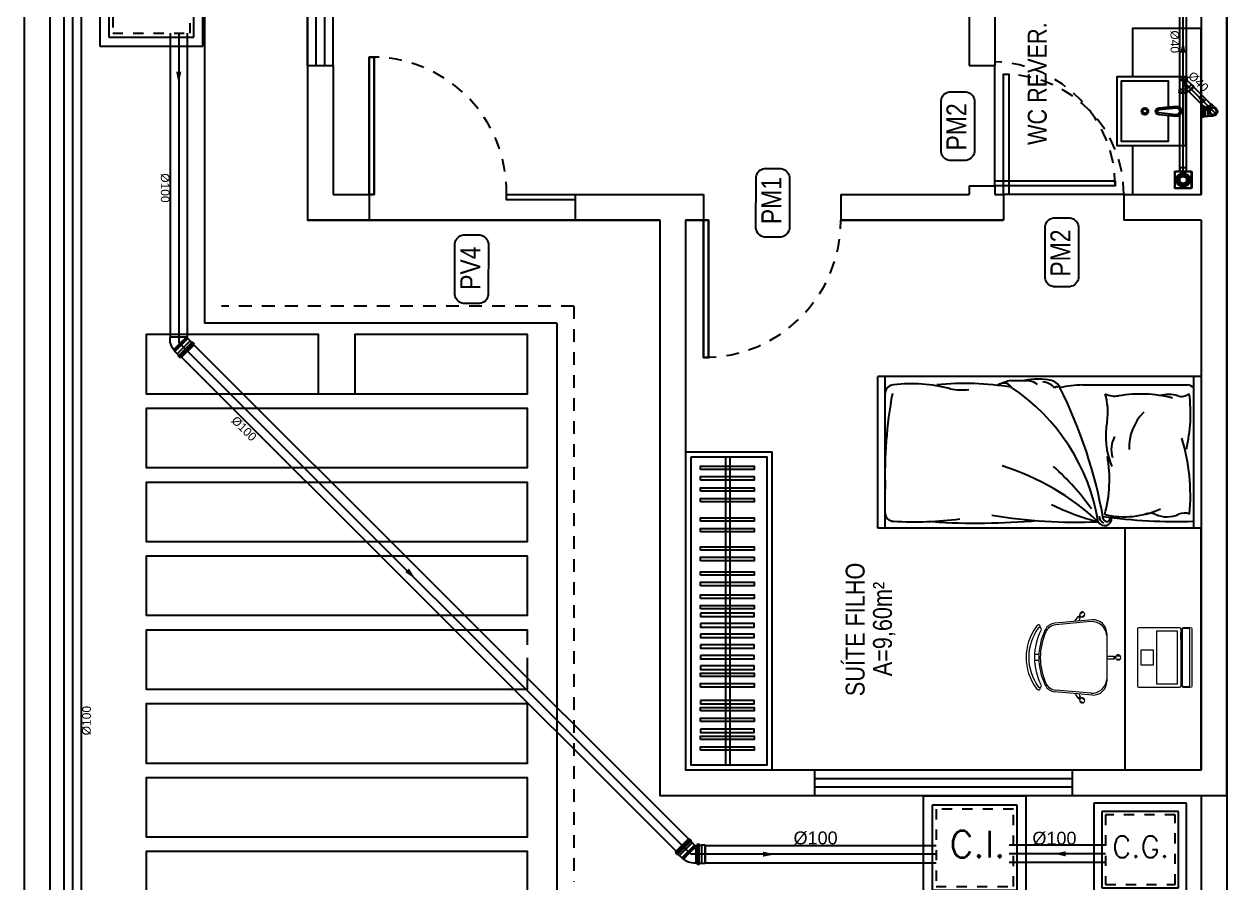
# Model space of a CAD drawing. Header units: millimetres. Extents: x 3923 to 4007, y 744 to 863.
# Drawn here: x 3974.36 to 3986.12, y 825.44 to 833.84 of the extents above; entities that cross this region are included whole.
import ezdxf
from ezdxf.enums import TextEntityAlignment as Align

# ---------------------------------------------------------------- set-up
doc = ezdxf.new("R2010")
doc.units = ezdxf.units.MM
doc.linetypes.add('HIDDEN', pattern=[0.375, 0.25, -0.125])
doc.linetypes.add('HIDDEN2', pattern=[0.1875, 0.125, -0.0625])
for name, color, linetype in [('-HIDRO', 8, 'Continuous'), ('E-txt-g', 3, 'Continuous'), ('Esgoto', 5, 'Continuous'), ('HIDROGRAFIA', 4, 'Continuous'), ('MOB', 251, 'Continuous'), ('Texto-Tubos', 7, 'Continuous'), ('TigreCad', 3, 'Continuous'), ('Tinterno', 9, 'Continuous'), ('TUBULAÇÃO_ESGOTO', 5, 'Continuous')]:
    doc.layers.add(name, color=color, linetype=linetype)
doc.layers.add('E-Lay-9', color=9, linetype='Continuous', lineweight=9)
doc.layers.add('E-Txt-W', color=7, linetype='Continuous', lineweight=20)
doc.styles.add('F2', font='ARIALN.TTF')
doc.styles.add('R80', font='simplex.shx', dxfattribs={"height": 12})
doc.styles.add('REG60', font='romans.shx', dxfattribs={"width": 0.8, "height": 0.15})
doc.styles.add('REG80', font='romans.shx', dxfattribs={"width": 0.8, "height": 0.2})
doc.styles.add('TCTUBOS-TXT', font='arial.ttf')

# ---------------------------------------------------------------- blocks, each defined once
blk = doc.blocks.new('TXT-AMB75')
at = {"layer": 'E-txt-g', "style": 'REG80', "width": 0.8, "flags": 8}
blk.add_attdef('TXT', text='', height=0.2, dxfattribs=at).set_placement((0.0055, 0.2964), align=Align.CENTER)
at = {"layer": 'E-Txt-W', "style": 'REG60', "width": 0.8, "flags": 8}
blk.add_attdef('TXT', text='', height=0.15, dxfattribs=at).set_placement((0.0055, 0.0271), align=Align.CENTER)
blk = doc.blocks.new('CUBA QUADRADA-flat-4-flat-1')
at = {"layer": 'MOB'}
blk.add_lwpolyline([(0, -0.2), (0.4, -0.2), (0.4, 0.2), (0, 0.2)], close=True, dxfattribs=at)
blk.add_lwpolyline([(0.1, -0.0255), (0.1, -0.175), (0.375, -0.175), (0.375, 0.175), (0.1, 0.175), (0.1, 0.0255)], dxfattribs=at)
for points in [[(0.155, -0.02), (0.055, -0.03, -1), (0.055, 0.03), (0.155, 0.02, -1)], [(0.155, -0.01), (0.055, -0.02, -1), (0.055, 0.02), (0.155, 0.01, -1)]]:
    blk.add_lwpolyline(points, format="xyb", close=True, dxfattribs=at)
for radius in [0.02, 0.0125]:
    blk.add_circle((0.2375, 0), radius, dxfattribs=at)
blk = doc.blocks.new('Cadeira')
at = {"layer": 'E-Lay-9', "color": 8}
for p, q in [((-0.0093, 0.0535), (-0.0093, 0.0769)), ((0.0096, 0.0535), (0.0096, 0.0769)), ((-0.1393, 0), (0.1393, 0)), ((-0.0075, 0), (-0.0075, 0.0425)), ((-0.0075, 0.0425), (-0.0056, 0.0425)), ((0.0056, 0.0425), (0.0075, 0.0425)), ((0.0075, 0), (0.0075, 0.0425)), ((-0.2355, -0.1467), (-0.2505, -0.1288)), ((-0.2192, -0.0836), (-0.1996, -0.3023)), ((-0.2087, -0.0936), (-0.1898, -0.2982)), ((0.2087, -0.0936), (0.1898, -0.2982)), ((0.2192, -0.0836), (0.1996, -0.3023)), ((0.2355, -0.1467), (0.2505, -0.1288)), ((-0.25, -0.1588), (-0.265, -0.1409)), ((-0.2398, -0.1647), (-0.2413, -0.1659)), ((-0.2133, -0.1847), (-0.2413, -0.1659)), ((-0.2298, -0.1563), (-0.2313, -0.1575)), ((-0.2144, -0.1618), (-0.2298, -0.1563)), ((0.2133, -0.1847), (0.2413, -0.1659)), ((0.2144, -0.1618), (0.2298, -0.1563)), ((0.2298, -0.1563), (0.2313, -0.1575)), ((0.2398, -0.1647), (0.2413, -0.1659)), ((0.25, -0.1588), (0.265, -0.1409)), ((-0.0175, -0.3961), (-0.0175, -0.4196)), ((0.0175, -0.3961), (0.0175, -0.4196))]:
    blk.add_line(p, q, dxfattribs=at)
blk.add_lwpolyline([(0.1631, -0.3812, -0.237888), (-0.1631, -0.3812, 0.605717), (-0.1738, -0.3953, 0.122717), (-0.17, -0.4, 0.323529), (0.17, -0.4, 0.122717), (0.1738, -0.3953, 0.605717)], format="xyb", close=True, dxfattribs=at)
for centre in [(0, 0.0466), (-0.2382, -0.1579), (0.2382, -0.1579)]:
    blk.add_circle(centre, 0.005, dxfattribs=at)
for centre, radius, start, end in [((0.0001, 0.0652), 0.015, 281.63338, 257.45365), ((-0.1393, -0.08), 0.08, 90, 182.56924), ((0, 0.0475), 0.0075, 221.81031, 318.18969), ((0.1393, -0.08), 0.08, 357.43076, 90), ((-0.1202, -0.0886), 0.0887, 95.59249, 183.25223), ((0.1202, -0.0886), 0.0887, 356.74777, 84.40751), ((-0.2502, -0.1438), 0.015, 322.54635, 298.36662), ((0.2502, -0.1438), 0.015, 241.63338, 217.45365), ((-0.2388, -0.1573), 0.0075, 261.81031, 358.18969), ((0.2388, -0.1573), 0.0075, 181.81031, 278.18969), ((-0.1299, -0.296), 0.07, 185.12125, 243.60471), ((-0.1201, -0.2918), 0.07, 185.2999, 245.73609), ((0.1201, -0.2918), 0.07, 294.26391, 354.7001), ((0.1299, -0.296), 0.07, 296.39529, 354.87875), ((-0.1819, -0.3961), 0.00782, 29.81088, 225.32554), ((-0.1625, -0.39), 0.0275, 205.14546, 233.45713), ((0, -0.1648), 0.3052, 234.12379, 305.87621), ((-0.1625, -0.39), 0.0125, 205.14546, 233.1301), ((0, -0.0343), 0.3622, 243.60471, 296.39529), ((0, -0.0254), 0.3622, 245.73609, 294.26391), ((0.1819, -0.3961), 0.00782, 314.67446, 150.18912), ((0.1625, -0.39), 0.0275, 306.54287, 334.85454)]:
    blk.add_arc(centre, radius, start, end, dxfattribs=at)
blk = doc.blocks.new('Notebook')
at = {"layer": 'E-Lay-9', "color": 8}
for p, q in [((-0.175, 0.305), (-0.175, 0.3)), ((-0.175, 0.3), (-0.175, 0.265)), ((0.165, 0.315), (-0.165, 0.315)), ((0.175, 0.3), (0.175, 0.305)), ((0.175, 0.265), (0.175, 0.3)), ((-0.165, 0.255), (0.165, 0.255))]:
    blk.add_line(p, q, dxfattribs=at)
for points in [[(-0.165, 0.26), (0.165, 0.26, 0.414214), (0.17, 0.265), (0.17, 0.295, 0.414214), (0.165, 0.3), (-0.165, 0.3, 0.414214), (-0.17, 0.295), (-0.17, 0.265, 0.414214)], [(-0.165, 0), (0.165, 0, 0.414214), (0.175, 0.01), (0.175, 0.24, 0.414214), (0.165, 0.25), (-0.165, 0.25, 0.414214), (-0.175, 0.24), (-0.175, 0.01, 0.414214)]]:
    blk.add_lwpolyline(points, format="xyb", close=True, dxfattribs=at)
for points in [[(-0.155, 0.11), (0.155, 0.11), (0.155, 0.23), (-0.155, 0.23)], [(-0.105, 0.25), (-0.145, 0.25), (-0.145, 0.255), (-0.105, 0.255)], [(0.105, 0.25), (0.145, 0.25), (0.145, 0.255), (0.105, 0.255)], [(-0.045, 0.02), (0.045, 0.02), (0.045, 0.09), (-0.045, 0.09)]]:
    blk.add_lwpolyline(points, close=True, dxfattribs=at)
for centre, start, end in [((-0.165, 0.305), 90, 180), ((0.165, 0.305), 0, 90), ((-0.165, 0.265), 180, 270), ((0.165, 0.265), 270, 360)]:
    blk.add_arc(centre, 0.01, start, end, dxfattribs=at)
blk = doc.blocks.new('j9n50d')
at = {"layer": 'TigreCad'}
for p, q in [((28.5, 25.4), (0, 25.4)), ((30.3, 27.2), (28.5, 25.4)), ((30.3, -27.1), (30.3, 27.2)), ((47.1, 27.2), (30.3, 27.2)), ((47.3, 27.4), (47.1, 27.2)), ((47.1, -27.1), (47.1, 27.2)), ((51.9, 27.4), (47.3, 27.4)), ((53.2, 30.9), (52.9, 28.3)), ((53.4, 30.8), (53.4, -30.8)), ((62.9, 31.8), (54.2, 31.8)), ((62.9, 30.8), (62.9, -30.8)), ((63.9, 31.1), (64.7, 28.1)), ((70, 27.4), (65.6, 27.4)), ((70, 27.4), (70, -27.4)), ((28.5, -25.3), (0, -25.3)), ((30.3, -27.1), (28.5, -25.3)), ((47.1, -27.1), (30.3, -27.1)), ((47.3, -27.4), (47.1, -27.1)), ((51.9, -27.4), (47.3, -27.4)), ((53.2, -30.9), (52.9, -28.3)), ((62.9, -31.8), (54.2, -31.8)), ((63.9, -31.1), (64.7, -28.1)), ((70, -27.4), (65.6, -27.4))]:
    blk.add_line(p, q, dxfattribs=at)
for centre, radius, start, end in [((0, 0), 25.4, 90, 270), ((51.9, 28.4), 1, 270, 355), ((54.2, 30.8), 1, 90, 175), ((62.9, 30.8), 1, 15, 90), ((65.6, 28.4), 1, 195, 270), ((51.9, -28.4), 1, 5, 90), ((54.2, -30.8), 1, 185, 270), ((62.9, -30.8), 1, 270, 345), ((65.6, -28.4), 1, 90, 165)]:
    blk.add_arc(centre, radius, start, end, dxfattribs=at)
at = {"layer": 'Tinterno'}
for p, q in [((28.5, -25.3), (28.5, 25.4)), ((47.3, -27.4), (47.3, 27.4)), ((52.9, 27.4), (52.9, -27.4)), ((64.9, 27.4), (64.9, -27.4))]:
    blk.add_line(p, q, dxfattribs=at)
blk = doc.blocks.new('j9n40s')
at = {"layer": 'TigreCad'}
for p, q in [((9.8, 20.6), (17.8, 20.6)), ((19, 21.8), (17.8, 20.6)), ((17.8, 20.6), (17.8, 14.3)), ((19, 12.6), (19, 21.8)), ((34, 21.8), (19, 21.8)), ((35, 22.8), (34, 21.8)), ((39, 22.8), (35, 22.8)), ((35, 22.8), (35, -22.8)), ((39, 22.8), (39, -22.8)), ((9.8, -20.6), (17.8, -20.6)), ((17.8, -20.6), (17.8, -14.3)), ((19, -21.8), (17.8, -20.6)), ((19, -12.6), (19, -21.8)), ((34, -21.8), (19, -21.8)), ((35, -22.8), (34, -21.8)), ((39, -22.8), (35, -22.8))]:
    blk.add_line(p, q, dxfattribs=at)
for radius in [22.8, 20]:
    blk.add_circle((0, 0), radius, dxfattribs=at)
at = {"layer": 'Tinterno'}
blk.add_line((34, 21.8), (34, -21.8), dxfattribs=at)
blk.add_circle((0, 0), 18.8, dxfattribs=at)
blk = doc.blocks.new('27289207s')
at = {"linetype": 'Continuous'}
for p, q in [((-49.9, -44.9), (-49.9, 44.9)), ((-47.4, -43.9), (-47.4, 43.9)), ((44.9, 49.9), (-44.9, 49.9)), ((43.9, 47.4), (-43.9, 47.4)), ((-20, 1.2), (-39.9, 3.3)), ((-19.8, 2.9), (-39.7, 5)), ((-19.3, 5.4), (-38.3, 11.5)), ((-18.7, 7), (-37.8, 13.2)), ((-17.7, 9.3), (-35.1, 19.3)), ((-16.9, 10.7), (-34.2, 20.7)), ((-15.4, 12.7), (-30.3, 26.1)), ((-14.3, 14), (-29.2, 27.4)), ((-12.4, 15.7), (-24.2, 31.9)), ((-11.1, 16.7), (-22.8, 32.9)), ((-8.9, 17.9), (-17, 36.2)), ((-7.4, 18.6), (-15.5, 36.9)), ((-5, 19.4), (-9.1, 38.9)), ((-3.3, 19.7), (-7.5, 39.3)), ((-0.9, 20), (-0.9, 40)), ((0.8, 20), (0.8, 40)), ((3.3, 19.7), (7.5, 39.3)), ((5, 19.4), (9.1, 38.9)), ((7.4, 18.6), (15.5, 36.9)), ((8.9, 17.9), (17, 36.2)), ((11.1, 16.7), (22.8, 32.9)), ((12.4, 15.7), (24.2, 31.9)), ((14.3, 14), (29.2, 27.4)), ((15.4, 12.7), (30.3, 26.1)), ((16.9, 10.7), (34.2, 20.7)), ((17.7, 9.3), (35.1, 19.3)), ((18.7, 7), (37.8, 13.2)), ((19.3, 5.4), (38.3, 11.5)), ((19.8, 2.9), (39.7, 5)), ((20, 1.2), (39.9, 3.3)), ((47.4, -43.9), (47.4, 43.9)), ((49.9, -44.9), (49.9, 44.9)), ((44.9, -49.9), (-44.9, -49.9)), ((43.9, -47.4), (-43.9, -47.4)), ((-20, -1.2), (-39.9, -3.3)), ((-19.8, -2.9), (-39.7, -5)), ((-19.3, -5.4), (-38.3, -11.5)), ((-18.7, -7), (-37.8, -13.2)), ((-17.7, -9.3), (-35.1, -19.3)), ((-16.9, -10.7), (-34.2, -20.7)), ((-15.4, -12.7), (-30.3, -26.1)), ((-14.3, -14), (-29.2, -27.4)), ((-12.4, -15.7), (-24.2, -31.9)), ((-11.1, -16.7), (-22.8, -32.9)), ((-18.7, -59.9), (-19, -49.9)), ((-18.7, -60.4), (-18.7, -59.9)), ((-18.5, -70.9), (-18.7, -60.4)), ((-8.9, -17.9), (-17, -36.2)), ((-7.4, -18.6), (-15.5, -36.9)), ((-5, -19.4), (-9.1, -38.9)), ((-3.3, -19.7), (-7.5, -39.3)), ((-0.9, -20), (-0.9, -40)), ((0.8, -20), (0.8, -40)), ((3.3, -19.7), (7.5, -39.3)), ((5, -19.4), (9.1, -38.9)), ((7.4, -18.6), (15.5, -36.9)), ((8.9, -17.9), (17, -36.2)), ((11.1, -16.7), (22.8, -32.9)), ((12.4, -15.7), (24.2, -31.9)), ((14.3, -14), (29.2, -27.4)), ((15.4, -12.7), (30.3, -26.1)), ((16.9, -10.7), (34.2, -20.7)), ((17.7, -9.3), (35.1, -19.3)), ((18.5, -70.9), (18.7, -59.9)), ((18.7, -7), (37.8, -13.2)), ((18.7, -59.9), (19, -49.9)), ((19.3, -5.4), (38.3, -11.5)), ((19.8, -2.9), (39.7, -5)), ((20, -1.2), (39.9, -3.3)), ((-17, -72.4), (-16.5, -72.4)), ((-16.5, -72.4), (17, -72.4))]:
    blk.add_line(p, q, dxfattribs=at)
for centre, radius, start, end in [((-44.9, 44.9), 5, 90, 180), ((-43.9, 43.9), 3.5, 90, 180), ((0, 0), 40, 175.21763, 184.78237), ((0, 0), 40, 163.21763, 172.78238), ((0, 0), 39, 175.24885, 184.75115), ((0, 0), 39, 163.24889, 172.75118), ((0, 0), 40, 151.21766, 160.7824), ((0, 0), 39, 151.24887, 160.75116), ((0, 0), 40, 139.21756, 148.78231), ((0, 0), 39, 139.24886, 148.75116), ((0, 0), 40, 127.21764, 136.78239), ((0, 0), 39, 127.24895, 136.75125), ((0, 0), 40, 115.21763, 124.78237), ((0, 0), 39, 115.24887, 124.75116), ((0, 0), 21, 176.31975, 183.68025), ((0, 0), 21, 164.31978, 171.68029), ((0, 0), 20, 176.4358, 183.5642), ((0, 0), 20, 164.43575, 171.56414), ((0, 0), 21, 152.31969, 159.68019), ((0, 0), 20, 152.43584, 159.56423), ((0, 0), 21, 140.31989, 147.68039), ((0, 0), 20, 140.43579, 147.56418), ((0, 0), 40, 103.21763, 112.78237), ((0, 0), 39, 103.24891, 112.7512), ((0, 0), 21, 128.31968, 135.68018), ((0, 0), 20, 128.43579, 135.56418), ((0, 0), 21, 116.31973, 123.68023), ((0, 0), 20, 116.4359, 123.56429), ((0, 0), 21, 104.31966, 111.68016), ((0, 0), 40, 91.21759, 100.78234), ((0, 0), 20, 104.43591, 111.5643), ((0, 0), 39, 91.24879, 100.75109), ((0, 0), 21, 92.31977, 99.68027), ((0, 0), 20, 92.43585, 99.56424), ((0, 0), 40, 79.21765, 88.7824), ((0, 0), 39, 79.2489, 88.7512), ((0, 0), 21, 80.31973, 87.68023), ((0, 0), 20, 80.43576, 87.56415), ((0, 0), 20, 68.4357, 75.56409), ((0, 0), 21, 68.31977, 75.68027), ((0, 0), 39, 67.24882, 76.75112), ((0, 0), 20, 56.43583, 63.56422), ((0, 0), 40, 67.21765, 76.7824), ((0, 0), 21, 56.31988, 63.68038), ((0, 0), 20, 44.43566, 51.56405), ((0, 0), 21, 44.31982, 51.68032), ((0, 0), 20, 32.43582, 39.56421), ((0, 0), 21, 32.31978, 39.68028), ((0, 0), 39, 55.24884, 64.75113), ((0, 0), 40, 55.21763, 64.78237), ((0, 0), 20, 20.43577, 27.56416), ((0, 0), 21, 20.31961, 27.68012), ((0, 0), 20, 8.43586, 15.56425), ((0, 0), 20, 356.4358, 3.5642), ((0, 0), 21, 8.31971, 15.68022), ((0, 0), 21, 356.31975, 3.68025), ((0, 0), 39, 43.24881, 52.75111), ((0, 0), 40, 43.21767, 52.78242), ((0, 0), 39, 31.24891, 40.75121), ((0, 0), 40, 31.21762, 40.78237), ((0, 0), 39, 19.24884, 28.75113), ((0, 0), 40, 19.2176, 28.78234), ((0, 0), 39, 7.24882, 16.75111), ((0, 0), 40, 7.21762, 16.78237), ((0, 0), 39, 355.24885, 4.75115), ((0, 0), 40, 355.21763, 4.78237), ((43.9, 43.9), 3.5, 0, 90), ((44.9, 44.9), 5, 0, 90), ((-44.9, -44.9), 5, 180, 270), ((-43.9, -43.9), 3.5, 180, 270), ((0, 0), 40, 187.21764, 196.78239), ((0, 0), 39, 187.24882, 196.75111), ((0, 0), 40, 199.21761, 208.78236), ((0, 0), 39, 199.24884, 208.75113), ((0, 0), 40, 211.21768, 220.78243), ((0, 0), 39, 211.24883, 220.75112), ((0, 0), 40, 223.21761, 232.78235), ((0, 0), 39, 223.2488, 232.75109), ((0, 0), 40, 235.21762, 244.78237), ((0, 0), 39, 235.24885, 244.75115), ((0, 0), 21, 188.31976, 195.68026), ((0, 0), 20, 188.43586, 195.56425), ((0, 0), 21, 200.31981, 207.68031), ((0, 0), 20, 200.43577, 207.56416), ((0, 0), 21, 212.31961, 219.68011), ((0, 0), 20, 212.43582, 219.56421), ((0, 0), 40, 247.21762, 256.78237), ((0, 0), 39, 247.24885, 256.75114), ((0, 0), 21, 224.31965, 231.68015), ((0, 0), 20, 224.43587, 231.56426), ((0, 0), 21, 236.31968, 243.68018), ((0, 0), 20, 236.43577, 243.56416), ((0, 0), 21, 248.3198, 255.6803), ((0, 0), 40, 259.21763, 268.78238), ((0, 0), 20, 248.43583, 255.56422), ((0, 0), 39, 259.24886, 268.75115), ((0, 0), 21, 260.31973, 267.68023), ((0, 0), 20, 260.4358, 267.5642), ((0, 0), 20, 272.4358, 279.5642), ((0, 0), 21, 272.31977, 279.68027), ((0, 0), 39, 271.24886, 280.75115), ((0, 0), 40, 271.21763, 280.78238), ((0, 0), 20, 284.43578, 291.56417), ((0, 0), 21, 284.31977, 291.68027), ((0, 0), 20, 296.43572, 303.56411), ((0, 0), 39, 283.24883, 292.75113), ((0, 0), 40, 283.21761, 292.78235), ((0, 0), 21, 296.31971, 303.68021), ((0, 0), 20, 308.4359, 315.56429), ((0, 0), 21, 308.31985, 315.68035), ((0, 0), 20, 320.43579, 327.56418), ((0, 0), 21, 320.31972, 327.68022), ((0, 0), 39, 295.24885, 304.75115), ((0, 0), 40, 295.21763, 304.78238), ((0, 0), 20, 332.43584, 339.56423), ((0, 0), 21, 332.31988, 339.68039), ((0, 0), 20, 344.43575, 351.56414), ((0, 0), 21, 344.31974, 351.68024), ((0, 0), 39, 307.24885, 316.75114), ((0, 0), 40, 307.21759, 316.78234), ((0, 0), 39, 319.2488, 328.7511), ((0, 0), 40, 319.21764, 328.78239), ((0, 0), 39, 331.24887, 340.75116), ((0, 0), 40, 331.21764, 340.78239), ((0, 0), 39, 343.24889, 352.75118), ((0, 0), 40, 343.21761, 352.78236), ((43.9, -43.9), 3.5, 270, 360), ((44.9, -44.9), 5, 270, 360), ((-17, -70.9), 1.5, 180.91669, 270.00004), ((17, -70.9), 1.5, 270.00015, 359.0835)]:
    blk.add_arc(centre, radius, start, end, dxfattribs=at)
blk = doc.blocks.new('27710409p')
at = {"layer": 'TigreCad'}
for p, q in [((-27.1, 22.8), (-27.1, -22.8)), ((-27.1, 22.8), (-23.1, 22.8)), ((-23.1, 22.8), (-23.1, -22.8)), ((-23.1, 22.8), (-22.1, 21.8)), ((-22.1, 21.8), (-7.1, 21.8)), ((-7.1, 21.8), (-7.1, -20.7)), ((-7.1, 21.8), (-5.9, 20.6)), ((-5.9, 20.6), (47.2, 20.6)), ((48.4, 21.8), (47.2, 20.6)), ((48.4, 21.8), (48.4, -20)), ((63.4, 21.8), (48.4, 21.8)), ((64.4, 22.8), (63.4, 21.8)), ((64.4, 22.8), (64.4, -22.8)), ((68.4, 22.8), (64.4, 22.8)), ((68.4, 22.8), (68.4, -22.8)), ((-27.1, -22.8), (-23.1, -22.8)), ((-23.1, -22.8), (-22.1, -21.8)), ((-22.1, -21.8), (-8.2, -21.8)), ((-7.5, -21.9), (0, 0)), ((18.8, -47.9), (-6.7, -22.4)), ((54.1, -22.4), (0, 0)), ((18.8, -49.6), (48.4, -20)), ((18.8, -49.6), (18.8, -47.9)), ((29.4, -60.2), (18.8, -49.6)), ((29.4, -61.7), (61.7, -29.4)), ((29.4, -61.7), (29.4, -60.2)), ((32.2, -64.5), (29.4, -61.7)), ((32.2, -64.5), (64.5, -32.2)), ((60.2, -29.4), (54.3, -23.5)), ((63.4, -21.8), (55, -21.8)), ((61.7, -29.4), (60.2, -29.4)), ((64.5, -32.2), (61.7, -29.4)), ((64.4, -22.8), (63.4, -21.8)), ((68.4, -22.8), (64.4, -22.8))]:
    blk.add_line(p, q, dxfattribs=at)
for centre, radius, start, end in [((-8.2, -23.8), 2, 45, 90), ((55, -22.8), 1, 90, 225)]:
    blk.add_arc(centre, radius, start, end, dxfattribs=at)
at = {"layer": 'Tinterno'}
for p, q in [((-22.1, 21.8), (-22.1, -21.8)), ((-5.9, 20.6), (-5.9, -17.2)), ((47.2, 20.6), (47.2, -19.5)), ((63.4, 21.8), (63.4, -21.8)), ((18.8, -47.9), (47.2, -19.5)), ((29.4, -60.2), (60.2, -29.4))]:
    blk.add_line(p, q, dxfattribs=at)
blk = doc.blocks.new('j4n100p')
at = {"layer": 'TigreCad'}
for p, q in [((-48.8, 23.1), (-58.1, 13.7)), ((9.8, 50.8), (9.9, 52.3)), ((9.8, 50.8), (9.8, 0)), ((9.8, -54.2), (9.8, 0)), ((12.9, 52.3), (9.9, 52.3)), ((9.9, 52.3), (9.9, 0)), ((13, 50.8), (12.9, 52.3)), ((12.9, 52.3), (12.9, 0)), ((19.2, 50.8), (13, 50.8)), ((13, 50.8), (13, 0)), ((13, -56), (13, 0)), ((21.4, 53), (19.2, 50.8)), ((41.1, 53), (21.4, 53)), ((21.4, 53), (21.4, -53)), ((41.4, 53.2), (41.1, 53)), ((41.1, 53), (41.1, -53)), ((53.5, 53.2), (41.4, 53.2)), ((41.4, 53.2), (41.4, -53.3)), ((54.7, 56.7), (54.5, 54.2)), ((65.1, 57.7), (55.7, 57.7)), ((55.7, 56.7), (55.7, -56.6)), ((65.1, 56.7), (65.1, -56.6)), ((66.1, 56.9), (66.9, 54)), ((72.3, 53.2), (67.9, 53.2)), ((72.3, 53.2), (72.3, -53.3)), ((19.1, -52.8), (13.7, -58.1)), ((21.4, -53), (21.2, -52.8)), ((41.1, -53), (21.4, -53)), ((41.4, -53.3), (41.1, -53)), ((53.5, -53.3), (41.4, -53.3)), ((54.7, -56.7), (54.5, -54.2)), ((65.1, -57.6), (55.7, -57.6)), ((66.1, -56.9), (66.9, -54)), ((72.3, -53.3), (67.9, -53.3))]:
    blk.add_line(p, q, dxfattribs=at)
for centre, radius, start, end in [((20.1, -45.8), 97.2, 96.09869, 135), ((53.5, 54.2), 1, 270, 355), ((55.7, 56.7), 1, 90, 175), ((65.1, 56.7), 1, 15, 90), ((67.9, 54.2), 1, 195, 270), ((20.1, -53.8), 1.5, 45, 135), ((53.5, -54.2), 1, 5, 90), ((55.7, -56.6), 1, 185, 270), ((65.1, -56.6), 1, 270, 345), ((67.9, -54.2), 1, 90, 165)]:
    blk.add_arc(centre, radius, start, end, dxfattribs=at)
at = {"layer": 'Tinterno'}
for p, q in [((13.7, -58.1), (-58.1, 13.7)), ((9.9, -54.3), (9.9, 0)), ((12.9, -53.3), (12.9, 0)), ((19.2, 50.8), (19.2, -52.7)), ((54.4, 53.2), (54.4, -53.3)), ((67.1, 53.2), (67.1, -53.3))]:
    blk.add_line(p, q, dxfattribs=at)
blk = doc.blocks.new('11031030p')
at = {"layer": 'TigreCad'}
for p, q in [((0, -53.3), (0, 53.2)), ((0, 53.2), (4.4, 53.2)), ((6.2, 56.9), (5.4, 54)), ((7.2, 57.6), (16.6, 57.6)), ((7.2, -56.7), (7.2, 56.6)), ((16.6, -56.7), (16.6, 56.6)), ((17.6, 56.7), (17.8, 54.2)), ((18.8, 53.2), (30.9, 53.2)), ((30.9, 53.2), (31.2, 53)), ((50.9, 53), (31.2, 53)), ((50.9, 53), (53.1, 50.8)), ((53.1, -50.8), (53.1, 50.8)), ((0, -53.3), (4.4, -53.3)), ((6.2, -56.9), (5.4, -54)), ((7.2, -57.7), (16.6, -57.7)), ((17.6, -56.7), (17.8, -54.2)), ((18.8, -53.3), (30.9, -53.3)), ((30.9, -53.3), (31.2, -53)), ((31.2, -53), (50.9, -53)), ((50.9, -53), (53.1, -50.8))]:
    blk.add_line(p, q, dxfattribs=at)
for centre, start, end in [((4.4, 54.2), 270, 345), ((7.2, 56.6), 90, 165), ((16.6, 56.6), 5, 90), ((18.8, 54.2), 185, 270), ((4.4, -54.2), 15, 90), ((7.2, -56.7), 195, 270), ((16.6, -56.7), 270, 355), ((18.8, -54.2), 90, 175)]:
    blk.add_arc(centre, 1, start, end, dxfattribs=at)
at = {"layer": 'Tinterno'}
for p, q in [((5.2, -53.3), (5.2, 53.2)), ((17.9, -53.3), (17.9, 53.2)), ((30.9, 53.2), (30.9, -53.3)), ((31.2, 53), (31.2, -53)), ((50.9, 53), (50.9, -53))]:
    blk.add_line(p, q, dxfattribs=at)
blk = doc.blocks.new('inp_cx')
for p, q in [((40, 40), (-40, 40)), ((-40, 40), (-40, -40)), ((40, -40), (40, 40)), ((-40, -40), (40, -40))]:
    blk.add_line(p, q)
at = {"color": 1, "linetype": 'Continuous', "ltscale": 0.5}
for p, q in [((33, 33), (-33, 33)), ((-33, 33), (-33, -33)), ((33, -33), (33, 33)), ((-33, -33), (33, -33))]:
    blk.add_line(p, q, dxfattribs=at)
at = {"color": 1, "linetype": 'HIDDEN', "ltscale": 0.5}
for p, q in [((30, 30), (-30, 30)), ((-30, 30), (-30, -30)), ((30, -30), (30, 30)), ((-30, -30), (30, -30))]:
    blk.add_line(p, q, dxfattribs=at)
at = {"style": 'R80'}
blk.add_text('C.I.', height=20.592, dxfattribs=at).set_placement((-19.56, -7.5))
blk = doc.blocks.new('_cxgordu')
for p, q in [((40, 40), (-40, 40)), ((-40, 40), (-40, -40)), ((40, -40), (40, 40)), ((-40, -40), (40, -40))]:
    blk.add_line(p, q)
at = {"color": 1, "linetype": 'Continuous', "ltscale": 0.5}
for p, q in [((33, 33), (-33, 33)), ((-33, 33), (-33, -33)), ((33, -33), (33, 33)), ((-33, -33), (33, -33))]:
    blk.add_line(p, q, dxfattribs=at)
at = {"color": 1, "linetype": 'HIDDEN', "ltscale": 0.5}
for p, q in [((30, 30), (-30, 30)), ((-30, 30), (-30, -30)), ((30, -30), (30, 30)), ((-30, -30), (30, -30))]:
    blk.add_line(p, q, dxfattribs=at)
at = {"style": 'R80'}
blk.add_text('C.G.', height=18.48, dxfattribs=at).set_placement((-24.3, -6.9))

msp = doc.modelspace()

# ---------------------------------------------------------------- linework, layer by layer
at = {"layer": '-HIDRO', "linetype": 'Continuous'}
for p, q in [((3974.363, 861), (3974.363, 819)), ((3986.123, 861), (3986.123, 819)), ((3974.615, 860.748), (3974.615, 819.252)), ((3976.127, 852.929), (3976.127, 830.912)), ((3977.135, 833.429), (3977.135, 836.789)), ((3977.219, 833.429), (3977.219, 836.789)), ((3977.303, 833.429), (3977.303, 836.789)), ((3977.387, 833.429), (3977.387, 836.789)), ((3983.603, 836.624), (3983.603, 833.432)), ((3983.855, 836.372), (3983.855, 833.432)), ((3985.871, 836.372), (3985.871, 832.172)), ((3983.603, 833.432), (3983.855, 833.432)), ((3983.603, 833.432), (3983.855, 833.432)), ((3983.855, 832.256), (3983.855, 833.432)), ((3977.135, 833.429), (3977.135, 831.92)), ((3977.387, 833.429), (3977.135, 833.429)), ((3977.387, 833.429), (3977.387, 832.172)), ((3983.603, 832.256), (3983.603, 832.172)), ((3983.603, 832.256), (3983.855, 832.256)), ((3983.855, 832.256), (3983.855, 832.172)), ((3977.387, 832.172), (3977.737, 832.172)), ((3977.737, 832.172), (3977.737, 831.92)), ((3979.752, 832.172), (3981.006, 832.172)), ((3979.752, 832.172), (3979.752, 831.92)), ((3980.579, 832.172), (3981.006, 832.172)), ((3981.006, 832.172), (3981.006, 831.92)), ((3982.35, 832.172), (3983.603, 832.172)), ((3982.35, 832.172), (3983.603, 832.172)), ((3982.35, 832.172), (3982.35, 831.92)), ((3983.855, 832.172), (3983.939, 832.172)), ((3983.855, 832.172), (3983.939, 832.172)), ((3983.939, 832.172), (3983.939, 831.92)), ((3985.115, 832.172), (3983.939, 832.172)), ((3985.115, 832.172), (3985.871, 832.172)), ((3985.115, 832.172), (3985.115, 831.92)), ((3977.737, 831.92), (3977.135, 831.92)), ((3979.752, 831.92), (3977.737, 831.92)), ((3980.579, 831.92), (3979.752, 831.92)), ((3980.579, 831.92), (3980.579, 826.292)), ((3981.006, 831.92), (3980.831, 831.92)), ((3980.831, 831.92), (3980.831, 826.544)), ((3980.831, 831.92), (3981.006, 831.92)), ((3983.939, 831.92), (3982.35, 831.92)), ((3982.35, 831.92), (3983.939, 831.92)), ((3985.871, 831.92), (3985.115, 831.92)), ((3985.871, 831.92), (3985.871, 826.544)), ((3979.571, 830.912), (3976.127, 830.912)), ((3979.571, 830.912), (3979.571, 825.284)), ((3980.831, 826.544), (3982.091, 826.544)), ((3982.091, 826.544), (3982.091, 826.292)), ((3984.611, 826.544), (3985.871, 826.544)), ((3984.611, 826.544), (3984.611, 826.292)), ((3980.579, 826.292), (3982.091, 826.292)), ((3984.611, 826.292), (3985.871, 826.292)), ((3985.871, 826.292), (3985.871, 819.84))]:
    msp.add_line(p, q, dxfattribs=at)
at = {"layer": '-HIDRO', "linetype": 'HIDDEN2'}
for q in [(3976.295, 831.08), (3979.739, 825.452)]:
    msp.add_line((3979.739, 831.08), q, dxfattribs=at)
at = {"layer": '-HIDRO'}
for p, q in [((3985.871, 830.392), (3982.711, 830.392)), ((3982.711, 828.909), (3982.711, 830.392)), ((3982.782, 828.909), (3982.782, 830.392)), ((3985.8, 828.909), (3985.8, 830.392)), ((3985.871, 830.392), (3985.871, 828.909)), ((3983.981, 830.346), (3983.882, 830.309)), ((3984.01, 830.351), (3984.173, 830.351)), ((3984.712, 830.309), (3985.734, 830.309)), ((3981.221, 829.602), (3981.221, 826.594)), ((3981.263, 829.602), (3981.263, 826.594)), ((3985.871, 828.909), (3982.711, 828.909)), ((3982.091, 826.544), (3984.611, 826.544)), ((3982.091, 826.46), (3984.611, 826.46)), ((3982.091, 826.376), (3984.611, 826.376)), ((3982.091, 826.292), (3984.611, 826.292))]:
    msp.add_line(p, q, dxfattribs=at)
at = {"layer": '-HIDRO', "linetype": 'Continuous', "flags": 128}
msp.add_lwpolyline([(3985.871, 826.292), (3986.123, 826.292), (3986.123, 836.624), (3983.855, 836.624), (3983.855, 838.052), (3986.123, 838.052), (3986.123, 855.707), (3979.403, 855.707), (3979.403, 851.921), (3977.135, 851.921), (3977.135, 831.92), (3980.579, 831.92), (3980.579, 826.292), (3985.871, 826.292)], dxfattribs=at)
at = {"layer": '-HIDRO'}
msp.add_lwpolyline([(3985.199, 832.65), (3985.199, 832.172), (3985.871, 832.172), (3985.871, 833.796), (3985.199, 833.796), (3985.199, 833.322)], dxfattribs=at)
at = {"layer": '-HIDRO', "linetype": 'Continuous'}
for points in [[(3977.737, 832.172), (3977.737, 833.516), (3977.787, 833.516), (3977.787, 832.172)], [(3977.787, 832.172), (3977.787, 833.516), (3977.737, 833.516), (3977.737, 832.172)], [(3977.737, 832.172), (3977.737, 833.516), (3977.787, 833.516), (3977.787, 832.172)], [(3979.752, 832.172), (3979.752, 832.121), (3979.08, 832.121), (3979.08, 832.172)], [(3981.056, 831.92), (3981.056, 830.576), (3981.006, 830.576), (3981.006, 831.92)], [(3981.006, 831.92), (3981.006, 830.576), (3981.056, 830.576), (3981.056, 831.92)]]:
    msp.add_lwpolyline(points, close=True, dxfattribs=at)
at = {"layer": '-HIDRO'}
for points in [[(3983.939, 832.172), (3983.939, 833.348), (3983.99, 833.348), (3983.99, 832.172)], [(3983.855, 832.256), (3983.855, 832.306), (3985.031, 832.306), (3985.031, 832.256)], [(3980.831, 829.652), (3980.831, 826.544), (3981.678, 826.544), (3981.678, 829.652)], [(3980.882, 829.602), (3980.882, 826.594), (3981.628, 826.594), (3981.628, 829.602)], [(3985.124, 826.544), (3985.871, 826.544), (3985.871, 828.909), (3985.124, 828.909)], [(3980.978, 826.941), (3980.978, 826.908), (3981.502, 826.908), (3981.502, 826.941)], [(3980.978, 826.839), (3980.978, 826.872), (3981.502, 826.872), (3981.502, 826.839)], [(3980.978, 826.735), (3980.978, 826.769), (3981.502, 826.769), (3981.502, 826.735)]]:
    msp.add_lwpolyline(points, close=True, dxfattribs=at)
at = {"layer": '-HIDRO', "linetype": 'Continuous'}
for points in [[(3983.412, 832.504, -0.331371), (3983.328, 832.588), (3983.329, 833.093, -0.332506), (3983.412, 833.177), (3983.571, 833.177, -0.330378), (3983.656, 833.093), (3983.655, 832.588, -0.331371), (3983.571, 832.504)], [(3981.603, 831.755, -0.331371), (3981.519, 831.839), (3981.52, 832.343, -0.332506), (3981.603, 832.427), (3981.762, 832.427, -0.330378), (3981.847, 832.343), (3981.846, 831.839, -0.331371), (3981.762, 831.755)], [(3984.429, 831.27, -0.331371), (3984.345, 831.354), (3984.346, 831.859, -0.332506), (3984.429, 831.943), (3984.588, 831.943, -0.330378), (3984.673, 831.859), (3984.672, 831.354, -0.331371), (3984.588, 831.27)], [(3978.659, 831.105, -0.331371), (3978.575, 831.189), (3978.576, 831.693, -0.332506), (3978.659, 831.777), (3978.818, 831.777, -0.330378), (3978.903, 831.693), (3978.902, 831.189, -0.331371), (3978.818, 831.105)]]:
    msp.add_lwpolyline(points, format="xyb", close=True, dxfattribs=at)
for points in [[(3979.281, 830.219), (3975.559, 830.219), (3975.559, 830.804), (3977.238, 830.804), (3977.238, 830.219)], [(3977.602, 830.219), (3977.602, 830.804), (3979.281, 830.804), (3979.281, 830.219), (3978.86, 830.219)], [(3979.281, 829.497), (3975.559, 829.497), (3975.559, 830.082), (3979.281, 830.082)], [(3978.915, 830.082), (3979.281, 830.082), (3979.281, 829.497), (3978.98, 829.497)], [(3979.281, 828.774), (3975.559, 828.774), (3975.559, 829.359), (3979.281, 829.359)], [(3978.983, 829.359), (3979.281, 829.359), (3979.281, 828.774), (3978.986, 828.774)], [(3979.281, 828.052), (3975.559, 828.052), (3975.559, 828.637), (3979.281, 828.637)], [(3978.988, 828.637), (3979.281, 828.637), (3979.281, 828.052), (3978.982, 828.052)], [(3979.281, 827.329), (3975.559, 827.329), (3975.559, 827.914), (3979.281, 827.914)], [(3979.086, 827.914), (3979.281, 827.914), (3979.281, 827.767)], [(3979.281, 827.639), (3979.281, 827.329), (3978.987, 827.329)], [(3979.281, 826.607), (3975.559, 826.607), (3975.559, 827.192), (3979.281, 827.192)], [(3978.987, 827.192), (3979.281, 827.192), (3979.281, 826.607), (3978.988, 826.607)], [(3979.281, 825.884), (3975.559, 825.884), (3975.559, 826.469), (3979.281, 826.469)], [(3975.907, 826.469), (3975.917, 826.469)], [(3978.989, 826.469), (3979.281, 826.469), (3979.281, 825.884), (3978.985, 825.884)], [(3979.281, 825.162), (3975.559, 825.162), (3975.559, 825.747), (3979.281, 825.747)], [(3978.984, 825.747), (3979.281, 825.747), (3979.281, 825.162), (3978.97, 825.162)]]:
    msp.add_lwpolyline(points, dxfattribs=at)
at = {"layer": '-HIDRO', "ltscale": 0.5}
for points in [[(3980.978, 829.482), (3980.978, 829.515), (3981.502, 829.515), (3981.502, 829.482)], [(3980.978, 829.378), (3980.978, 829.412), (3981.502, 829.412), (3981.502, 829.378)], [(3980.978, 829.269), (3980.978, 829.303), (3981.502, 829.303), (3981.502, 829.269)], [(3980.978, 829.166), (3980.978, 829.199), (3981.502, 829.199), (3981.502, 829.166)], [(3980.978, 828.975), (3980.978, 829.008), (3981.502, 829.008), (3981.502, 828.975)], [(3980.978, 828.871), (3980.978, 828.905), (3981.502, 828.905), (3981.502, 828.871)], [(3980.978, 828.692), (3980.978, 828.726), (3981.502, 828.726), (3981.502, 828.692)], [(3980.978, 828.589), (3980.978, 828.623), (3981.502, 828.623), (3981.502, 828.589)], [(3980.978, 828.448), (3980.978, 828.481), (3981.502, 828.481), (3981.502, 828.448)], [(3980.978, 828.344), (3980.978, 828.378), (3981.502, 828.378), (3981.502, 828.344)], [(3980.978, 828.221), (3980.978, 828.255), (3981.502, 828.255), (3981.502, 828.221)], [(3980.978, 828.118), (3980.978, 828.152), (3981.502, 828.152), (3981.502, 828.118)], [(3980.978, 828.077), (3980.978, 828.043), (3981.502, 828.043), (3981.502, 828.077)], [(3980.978, 827.974), (3980.978, 827.94), (3981.502, 827.94), (3981.502, 827.974)], [(3980.978, 827.87), (3980.978, 827.837), (3981.502, 827.837), (3981.502, 827.87)], [(3980.978, 827.767), (3980.978, 827.733), (3981.502, 827.733), (3981.502, 827.767)], [(3980.978, 827.663), (3980.978, 827.63), (3981.502, 827.63), (3981.502, 827.663)], [(3980.978, 827.56), (3980.978, 827.526), (3981.502, 827.526), (3981.502, 827.56)], [(3980.978, 827.457), (3980.978, 827.491), (3981.502, 827.491), (3981.502, 827.457)], [(3980.978, 827.354), (3980.978, 827.388), (3981.502, 827.388), (3981.502, 827.354)], [(3980.978, 827.222), (3980.978, 827.189), (3981.502, 827.189), (3981.502, 827.222)], [(3980.978, 827.12), (3980.978, 827.154), (3981.502, 827.154), (3981.502, 827.12)], [(3980.978, 827.017), (3980.978, 827.05), (3981.502, 827.05), (3981.502, 827.017)]]:
    msp.add_lwpolyline(points, close=True, dxfattribs=at)
at = {"layer": '-HIDRO', "linetype": 'HIDDEN2'}
for centre, radius, start, end in [((3977.765, 832.201), 1.315, 358.7137, 91.2536), ((3983.816, 832.256), 1.215, 0, 88.1423), ((3983.938, 832.172), 1.177, 0, 87.4911), ((3981.006, 831.92), 1.344, 270, 0)]:
    msp.add_arc(centre, radius, start, end, dxfattribs=at)
at = {"layer": '-HIDRO'}
for centre, radius, start, end in [((3982.865, 830.226), 0.083, 90, 180), ((3983.043, 828.885), 1.435, 74.8919, 97.1307), ((3983.565, 827.592), 2.731, 80.4929, 95.822), ((3983.526, 830.814), 0.554, 258.6575, 277.5253), ((3983.945, 830.244), 0.083, 30.5128, 110.2459), ((3984.01, 830.268), 0.083, 90, 110.2459), ((3984.01, 830.268), 0.083, 90, 110.2459), ((3982.924, 828.648), 1.968, 9.4268, 56.3071), ((3984.277, 829.776), 0.59, 77.1173, 103.0714), ((3984.162, 830.172), 0.179, 52.2698, 93.3983), ((3984.309, 830.172), 0.168, 39.4016, 85.3151), ((3984.383, 830.238), 0.116, 11.6131, 77.1173), ((3984.46, 830.262), 0.0276, 59.3024, 141.469), ((3984.726, 829.254), 1.055, 90.7687, 102.911), ((3980.341, 828.198), 4.643, 9.9431, 26.6729), ((3985.734, 830.226), 0.083, 36.8699, 90), ((3987.167, 829.433), 4.387, 169.5776, 181.8595), ((3985.029, 830.413), 0.213, 243.0351, 279.6289), ((3984.38, 830.047), 0.579, 350.6074, 17.6402), ((3985.277, 828.946), 1.274, 75.74, 99.6289), ((3985.547, 829.848), 0.367, 74.8012, 102.688), ((3985.678, 830.33), 0.133, 254.8012, 305.6212), ((3984.284, 830.029), 1.484, 346.4268, 7.4901), ((3985.656, 829.696), 0.489, 134.9902, 182.1705), ((3985.687, 829.808), 0.749, 168.8783, 203.3122), ((3985.273, 829.674), 0.28, 152.3015, 195.8593), ((3983.813, 829.223), 1.953, 354.801, 16.7983), ((3983.691, 829.382), 1.284, 344.5503, 10.2362), ((3983.208, 827.198), 2.427, 46.9142, 72.7613), ((3982.843, 827.719), 2.392, 35.1272, 48.488), ((3985.432, 831.208), 2.308, 243.6904, 255.8106), ((3985.119, 829.866), 0.847, 257.0138, 294.882), ((3982.865, 829.059), 0.083, 180, 270), ((3983.064, 832.622), 3.652, 266.8826, 277.0519), ((3983.684, 835.61), 6.653, 266.1992, 275.0745), ((3984.648, 833.943), 4.977, 260.4906, 272.5059), ((3984.927, 829.001), 0.0687, 206.0618, 8.3909), ((3984.944, 829.021), 0.0687, 175.5011, 247.3948), ((3985.642, 834.545), 5.572, 262.4678, 271.6297), ((3984.948, 829.007), 0.0347, 191.8744, 8.7085), ((3985.371, 828.91), 0.143, 67.1192, 110.9839), ((3985.536, 829.3), 0.281, 247.1192, 294.2123), ((3985.707, 828.919), 0.137, 68.2876, 114.2123)]:
    msp.add_arc(centre, radius, start, end, dxfattribs=at)
at = {"layer": 'Esgoto'}
msp.add_line((3983.28, 825.719), (3980.882, 825.719), dxfattribs=at)
at = {"layer": 'TigreCad'}
for p, q in [((3974.751, 836.346), (3974.751, 818.618)), ((3974.922, 836.346), (3974.922, 818.618)), ((3985.662, 833.326), (3985.662, 835.029)), ((3985.729, 833.326), (3985.729, 835.029)), ((3975.791, 833.749), (3975.791, 830.778)), ((3975.961, 830.778), (3975.961, 833.75)), ((3985.662, 832.398), (3985.662, 833.326)), ((3985.729, 832.398), (3985.729, 833.316)), ((3985.967, 833.056), (3985.8, 833.222)), ((3985.919, 833.009), (3985.753, 833.175)), ((3975.982, 830.745), (3980.86, 825.868)), ((3975.904, 830.582), (3980.739, 825.747)), ((3981.024, 825.804), (3983.28, 825.804)), ((3984.936, 825.807), (3983.993, 825.807)), ((3981.024, 825.634), (3983.28, 825.634)), ((3984.936, 825.636), (3983.993, 825.636))]:
    msp.add_line(p, q, dxfattribs=at)
at = {"layer": 'TUBULAÇÃO_ESGOTO'}
for p, q in [((3974.836, 836.346), (3974.836, 818.618)), ((3985.695, 832.394), (3985.695, 835.182)), ((3975.876, 833.749), (3975.876, 830.725)), ((3986.011, 832.964), (3985.695, 833.28)), ((3980.882, 825.719), (3975.876, 830.725)), ((3984.936, 825.722), (3983.993, 825.722))]:
    msp.add_line(p, q, dxfattribs=at)
for points in [[(3985.695, 833.678), (3985.668, 833.56), (3985.719, 833.559)], [(3975.874, 833.254), (3975.901, 833.372), (3975.851, 833.373)], [(3985.818, 833.16), (3985.882, 833.057), (3985.919, 833.092)], [(3978.191, 828.41), (3978.127, 828.512), (3978.091, 828.477)], [(3981.705, 825.717), (3981.588, 825.744), (3981.587, 825.694)], [(3984.429, 825.724), (3984.547, 825.697), (3984.548, 825.747)]]:
    msp.add_solid(points, dxfattribs=at)

# ---------------------------------------------------------------- block references
at = {"layer": '-HIDRO'}
ref = msp.add_blockref('TXT-AMB75', (3984.724, 833.247), dxfattribs=dict(at, xscale=-1.224719996570784, yscale=1.224719996570784, zscale=1.224719996570784, rotation=90))
ref.add_attrib('TXT', 'WC REVER.', dxfattribs={"layer": 'E-txt-g', "color": 2, "height": 0.1848, "rotation": 90, "style": 'F2'}).set_placement((3984.361, 833.256), align=Align.CENTER)
at = {"layer": '-HIDRO', "yscale": 1.68, "zscale": 1.68}
for name, p, xscale, rotation in [('CUBA QUADRADA-flat-4-flat-1', (3985.72, 832.986), 1.68, 180), ('Cadeira', (3984.95, 827.643, 5.52), 1.68, 270), ('Notebook', (3985.252, 827.643, 5.52), -1.68, 270)]:
    msp.add_blockref(name, p, dxfattribs=dict(at, xscale=xscale, rotation=rotation))
at = {"layer": '-HIDRO'}
ref = msp.add_blockref('TXT-AMB75', (3982.944, 827.924), dxfattribs=dict(at, xscale=-1.224719996570784, yscale=1.224719996570784, zscale=1.224719996570784, rotation=90))
ref.add_attrib('TXT', 'SUÍTE FILHO', dxfattribs={"layer": 'E-txt-g', "color": 2, "height": 0.1848, "rotation": 90, "style": 'F2'}).set_placement((3982.581, 827.917), align=Align.CENTER)
ref.add_attrib('TXT', 'A=9,60m²', dxfattribs={"layer": 'E-Txt-W', "height": 0.1848, "rotation": 90, "style": 'F2'}).set_placement((3982.848, 827.921), align=Align.CENTER)
at = {"layer": 'Esgoto', "xscale": 0.001679999995296001, "yscale": 0.001679999995296001, "zscale": 0.001679999995296001}
msp.add_blockref('11031030p', (3980.935, 825.719), dxfattribs=at)
at = {"layer": 'HIDROGRAFIA'}
for name, p, xscale, yscale, zscale in [('inp_cx', (3975.608, 834.127), 0.01259999996499503, 0.01259999996461304, 0.01259999996472), ('inp_cx', (3983.658, 825.781), 0.01259999996499503, 0.01259999996461304, 0.01259999996472), ('_cxgordu', (3985.276, 825.763), 0.01133999996849553, 0.01133999996815174, 0.011339999968248)]:
    msp.add_blockref(name, p, dxfattribs=dict(at, xscale=xscale, yscale=yscale, zscale=zscale))
at = {"layer": 'TigreCad', "zscale": 0.001679999995296001}
for name, p, xscale, yscale, rotation in [('27710409p', (3985.695, 833.28), -0.001679999995295996, 0.001679999995296001, 89.99999913941895), ('j9n40s', (3985.989, 832.986), -0.001679999995296, 0.001679999995296001, 314.9999999999999), ('27289207s', (3985.695, 832.314), -0.001679999995295996, 0.001679999995296, 179.9999991393478), ('j4n100p', (3975.876, 830.725), -0.001679999995296, 0.001679999995296001, 135.0000000001655), ('j4n100p', (3980.882, 825.719), 0.001679999995296001, 0.001679999995296001, 134.9999999998433)]:
    msp.add_blockref(name, p, dxfattribs=dict(at, xscale=xscale, yscale=yscale, rotation=rotation))
at = {"layer": 'TigreCad', "xscale": -0.001679999995296001, "yscale": 0.001679999995296001, "zscale": 0.001679999995296001}
msp.add_blockref('j9n50d', (3985.989, 832.984), dxfattribs=at)

# ---------------------------------------------------------------- texts
at = {"layer": '-HIDRO', "linetype": 'Continuous', "style": 'F2'}
for s, p in [('PM2', (3983.381, 832.602, 2.876)), ('PM1', (3981.572, 831.882, 2.876)), ('PM2', (3984.398, 831.368, 2.876)), ('PV4', (3978.628, 831.239, 2.876))]:
    msp.add_text(s, height=0.1959, rotation=90, dxfattribs=at).set_placement(p, align=Align.TOP_LEFT)
at = {"layer": 'Texto-Tubos', "style": 'TCTUBOS-TXT'}
for s, rotation, p in [('%%C40', 270, (3985.572, 833.666)), ('%%C40', 315, (3985.815, 833.246)), ('%%C100', 270, (3975.701, 832.236)), ('%%C100', 315, (3976.485, 829.852)), ('%%C100', 89.5352, (3975.016, 827.025))]:
    msp.add_text(s, height=0.084, rotation=rotation, dxfattribs=at).set_placement(p, align=Align.CENTER)
for p in [(3982.102, 825.815), (3984.437, 825.812)]:
    msp.add_text('%%C100', height=0.126, dxfattribs=at).set_placement(p, align=Align.CENTER)

doc.saveas('drawing.dxf')
